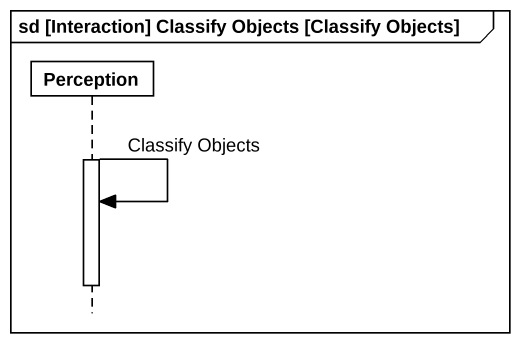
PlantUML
@startuml
mainframe sd [Interaction] Classify Objects [Classify Objects]
hide footbox
participant Perception

activate Perception
Perception -> Perception : Classify Objects
deactivate Perception
@enduml
